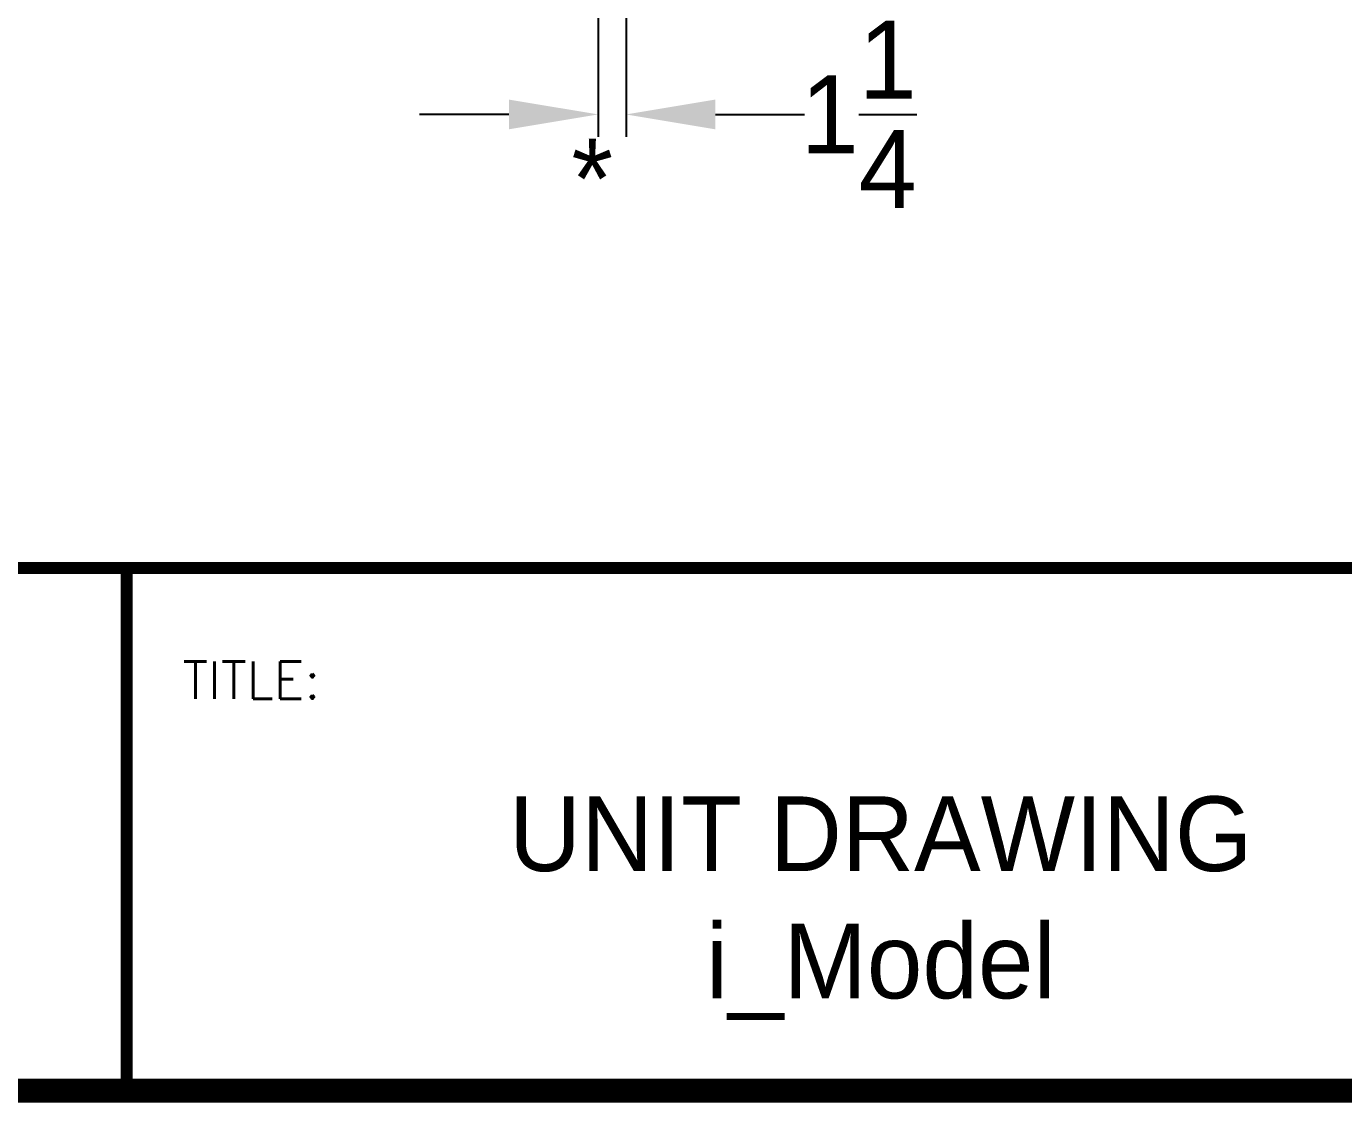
# Model space of a CAD drawing. Header units: inches. Extents: x 2625 to 3066, y 1222 to 1501.
# Drawn here: x 2801.7 to 2860.7, y 1228.3 to 1276.5 of the extents above; entities that cross this region are included whole.
import ezdxf
from ezdxf.enums import TextEntityAlignment as Align

# ---------------------------------------------------------------- set-up
doc = ezdxf.new("R2010")
doc.units = ezdxf.units.IN
doc.header["$MEASUREMENT"] = 0
doc.header["$PDSIZE"] = -1
doc.styles.add('SIMPLEX', font='SIMPLEX')
doc.dimstyles.new('General Dimension', dxfattribs={"dimtxt": 3.5, "dimasz": 4, "dimexe": 1, "dimexo": 0.5, "dimgap": 0.09, "dimtad": 0, "dimtih": 1, "dimtoh": 1, "dimdec": 3, "dimzin": 0, "dimdsep": 46, "dimlunit": 5, "dimtxsty": 'Standard', "dimcen": 0.09, "dimadec": 0, "dimazin": 0, "dimtfac": 1, "dimtdec": 3, "dimtofl": 0, "dimtmove": 0, "dimatfit": 3, "dimfxl": 1, "dimtolj": 1, "dimtzin": 0, "dimarcsym": 0})

# ---------------------------------------------------------------- blocks, each defined once
blk = doc.blocks.new('*D41')
at = {"color": 0, "linetype": 'Continuous', "lineweight": -2}
for p, q in [((2828.547, 1277.891), (2828.547, 1271.556)), ((2827.297, 1277.391), (2827.297, 1271.556)), ((2823.297, 1272.556), (2819.297, 1272.556)), ((2832.547, 1272.556), (2836.547, 1272.556))]:
    blk.add_line(p, q, dxfattribs=at)
at = {"color": 0, "linetype": 'Continuous'}
for points in [[(2823.297, 1273.222), (2823.297, 1271.889), (2827.297, 1272.556)], [(2832.547, 1273.222), (2832.547, 1271.889), (2828.547, 1272.556)]]:
    blk.add_solid(points, dxfattribs=at)
at = {"layer": 'Defpoints', "color": 0, "linetype": 'Continuous'}
for p in [(2827.297, 1277.891), (2828.547, 1278.391), (2828.547, 1272.556)]:
    blk.add_point(p, dxfattribs=at)
at = {"color": 0, "linetype": 'Continuous', "insert": (2838.97, 1272.556), "char_height": 3.5, "attachment_point": 5}
blk.add_mtext('\\A1;1{\\H1x;\\S1/4;}', dxfattribs=at)

msp = doc.modelspace()

# ---------------------------------------------------------------- linework, layer by layer
at = {"color": 7, "linetype": 'Continuous', "lineweight": 20}
msp.add_line((2806.1676, 1228.7897), (2806.1676, 1252.2228), dxfattribs=at)
for points, const_width in [([(2632.0935, 1228.7897), (3060.5835, 1228.7897), (3060.5835, 1496.596), (2632.0935, 1496.596), (2632.0935, 1228.7897)], 1.0712), ([(3060.5835, 1252.2228), (2739.216, 1252.2228), (2739.216, 1228.7897)], 0.5356), ([(2806.1676, 1252.2228), (2806.1676, 1228.7897)], 0.5356)]:
    msp.add_lwpolyline(points, dxfattribs=dict(at, const_width=const_width))

# ---------------------------------------------------------------- texts
at = {"color": 7, "linetype": 'Continuous'}
msp.add_text('*', height=3.5821, dxfattribs=at).set_placement((2826.0992, 1267.885))
at = {"color": 7, "linetype": 'Continuous', "lineweight": 20, "style": 'SIMPLEX'}
msp.add_text('TITLE:', height=1.67379, dxfattribs=at).set_placement((2808.6783, 1246.3645))
at = {"color": 7, "linetype": 'Continuous', "lineweight": 20}
for s, height, p in [('UNIT DRAWING', 3.347578, (2839.9597, 1238.636)), ('i_Model', 3.34758, (2839.9597, 1232.9306))]:
    msp.add_text(s, height=height, dxfattribs=at).set_placement(p, align=Align.CENTER)

# ---------------------------------------------------------------- dimensions: what is measured, and where the dimension line sits
at = {"color": 7, "linetype": 'Continuous'}
dim = msp.add_linear_dim(base=(2828.5466, 1272.5557), p1=(2827.2966, 1277.8906), p2=(2828.5466, 1278.3906), dimstyle='General Dimension', dxfattribs=at)
dim.commit()
dim.dimension.update_dxf_attribs({"geometry": '*D41', "text_midpoint": (2838.97, 1272.5557)})

doc.saveas('drawing.dxf')
